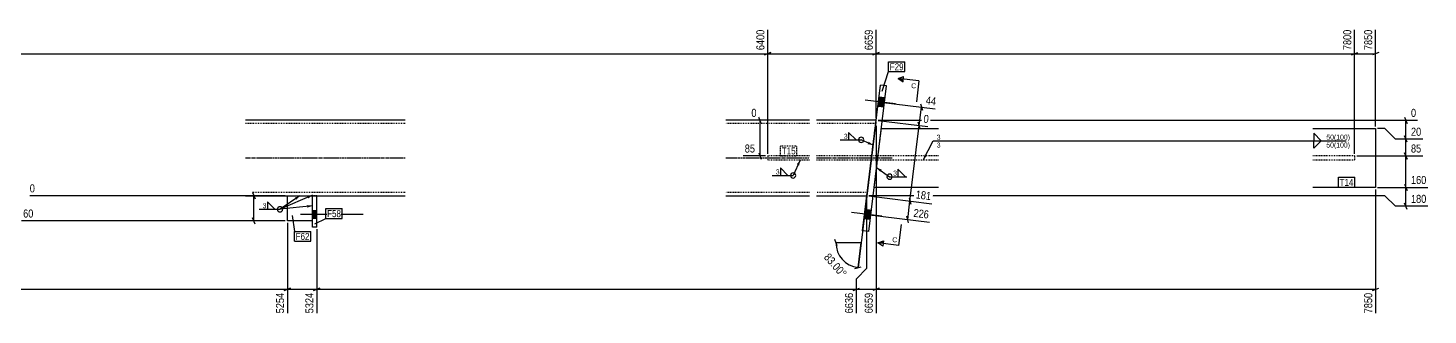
# Model space of a CAD drawing. Header units: millimetres. Extents: x 5277 to 67222, y 8 to 1401.
# Drawn here: x 49511 to 52851, y 8 to 692 of the extents above; entities that cross this region are included whole.
import ezdxf

# ---------------------------------------------------------------- set-up
doc = ezdxf.new("R2010")
doc.units = ezdxf.units.MM
doc.linetypes.add('DXK_LINE_DOT2', pattern=[3.9198, 1.9599, -1.9599])
doc.linetypes.add('DXK_LINE_DOT3', pattern=[5.9187, 2.979, -0.9799, 0.9799, -0.9799])
for name, color, linetype in [('MÅLSÆTNING', 7, 'Continuous'), ('STÅL', 7, 'Continuous'), ('TEKST', 7, 'Continuous')]:
    doc.layers.add(name, color=color, linetype=linetype)
doc.styles.add('Arial', font='ARIAL.TTF', dxfattribs={"height": 0.2})
doc.styles.add('Arial Narrow', font='ARIALN.TTF', dxfattribs={"height": 0.2})

msp = doc.modelspace()

# ---------------------------------------------------------------- hatches: boundary and pattern name
at = {"layer": 'STÅL', "linetype": 'Continuous'}
for points in [[(51540.9, 527.2), (51538.2, 505.4), (51553.1, 503.6), (51555.8, 525.4)], [(51540.9, 527.2), (51538.2, 505.4), (51553.1, 503.6), (51555.8, 525.4)], [(50189.6, 256.3), (50189.6, 238.3), (50199.6, 238.3), (50199.6, 256.3)], [(50189.6, 256.3), (50189.6, 238.3), (50199.6, 238.3), (50199.6, 256.3)], [(51508, 259.3), (51505.3, 237.4), (51520.2, 235.6), (51522.9, 257.4)], [(51508, 259.3), (51505.3, 237.4), (51520.2, 235.6), (51522.9, 257.4)]]:
    msp.add_hatch(color=96, dxfattribs=at).paths.add_polyline_path(points)
at = {"layer": 'TEKST', "linetype": 'Continuous'}
for color, points in [(30, [(51599.1, 570.4), (51598.3, 564.2), (51586.7, 572)]), (3, [(51516.7, 421), (51526.9, 413), (51514.2, 415.2)]), (3, [(51344.9, 367.3), (51352.9, 377.3), (51350.6, 364.7)]), (3, [(51655.1, 387.1), (51646.6, 377.3), (51649.5, 389.9)]), (3, [(51543.8, 349.5), (51535.4, 359.3), (51547.4, 354.7)]), (3, [(50147.5, 287.9), (50159.6, 292.3), (50151.1, 282.7)]), (3, [(50176.9, 291.4), (50189.6, 293.6), (50179.4, 285.7)]), (3, [(50176.9, 270.1), (50189.6, 268.3), (50177.5, 263.8)]), (30, [(51551.7, 184.7), (51551, 178.5), (51538.6, 180.1)])]:
    msp.add_hatch(color=color, dxfattribs=at).paths.add_polyline_path(points)

# ---------------------------------------------------------------- linework, layer by layer
at = {"layer": 'MÅLSÆTNING', "color": 7, "linetype": 'Continuous'}
for p, q in [((51275.6, 392.3), (51275.6, 688.1)), ((51534.1, 477.3), (51534.1, 688.1)), ((52675.6, 392.3), (52675.6, 688.1)), ((52675.6, 392.3), (52675.6, 688.1)), ((52725.6, 457.3), (52725.6, 688.1)), ((46790.6, 630.9), (51275.6, 630.9)), ((51268.1, 627.9), (51283.1, 633.9)), ((51526.6, 627.9), (51541.6, 633.9)), ((52668.1, 627.9), (52683.1, 633.9)), ((52675.6, 630.9), (52725.6, 630.9)), ((52733.1, 633.9), (52718.1, 627.9)), ((51544.5, 515.7), (51674.9, 499.7)), ((51636.9, 459.7), (51642.3, 503.7)), ((51640.2, 511.5), (51644.4, 495.9)), ((51284, 472.3), (51236.6, 472.3)), ((51260.3, 464.8), (51254.3, 479.8)), ((51257.3, 387.3), (51257.3, 472.3)), ((51539.1, 472.3), (52826, 472.3)), ((51539.1, 471.7), (51657.4, 457.2)), ((51539.1, 471.7), (51657.4, 457.2)), ((52795, 479.8), (52801, 464.8)), ((51533.5, 467.4), (51491, 121)), ((51534.1, 459.2), (51534.1, 12)), ((51534.1, 459.2), (51534.1, 12)), ((51639, 451.9), (51634.8, 467.5)), ((51639, 451.9), (51634.8, 467.5)), ((52748, 452.3), (52730.6, 452.3)), ((52748, 452.3), (52730.6, 452.3)), ((52773, 427.3), (52748, 452.3)), ((52773, 427.3), (52748, 452.3)), ((51270.6, 387.3), (51217.2, 387.3)), ((51254.3, 394.8), (51260.3, 379.8)), ((52680.6, 387.3), (52838.2, 387.3)), ((52801, 379.8), (52795, 394.8)), ((52798, 312.3), (52798, 387.3)), ((52725.6, 307.3), (52725.6, 12)), ((52730.6, 312.3), (52850.3, 312.3)), ((52730.6, 312.3), (52850.3, 312.3)), ((52795, 319.8), (52801, 304.8)), ((52795, 319.8), (52801, 304.8)), ((52798, 267.3), (52798, 312.3)), ((50124.6, 292.3), (49515.1, 292.3)), ((50046.8, 299.8), (50052.8, 284.8)), ((50049.8, 232.3), (50049.8, 292.3)), ((51512, 119.3), (51512, 287.3)), ((51512, 119.3), (51512, 287.3)), ((52748, 292.3), (51517, 292.3)), ((51517, 291.7), (51666.8, 273.3)), ((51609.4, 235.7), (51614.8, 279.7)), ((51612.7, 287.5), (51616.9, 271.9)), ((52773, 267.3), (52748, 292.3)), ((52850.3, 267.3), (52773, 267.3)), ((52801, 259.8), (52795, 274.8)), ((50052.8, 224.8), (50046.8, 239.8)), ((51511.6, 247.7), (51661.4, 229.3)), ((51611.5, 227.9), (51607.3, 243.5)), ((50124.6, 232.3), (49495.6, 232.3)), ((50129.6, 227.3), (50129.6, 12)), ((50129.6, 227.3), (50129.6, 12)), ((50199.6, 212.3), (50199.6, 12)), ((51441.3, 173), (51435.3, 188)), ((51438.3, 180.5), (51498.3, 180.5)), ((51491, 121), (51498.3, 180.5)), ((51483.2, 118.9), (51498.8, 123)), ((49300.6, 69.3), (50129.6, 69.3)), ((50137.1, 72.3), (50122.1, 66.3)), ((50122.1, 66.3), (50137.1, 72.3)), ((50129.6, 69.3), (50199.6, 69.3)), ((50192.1, 66.3), (50207.1, 72.3)), ((51479.5, 66.3), (51494.5, 72.3)), ((51487, 69.3), (51534.1, 69.3)), ((51541.6, 72.3), (51526.6, 66.3)), ((51541.6, 72.3), (51526.6, 66.3)), ((51534.1, 69.3), (52725.6, 69.3)), ((52718.1, 66.3), (52733.1, 72.3))]:
    msp.add_line(p, q, dxfattribs=at)
msp.add_arc((51498.3, 180.5), 60, 180, 263, dxfattribs=at)
at = {"layer": 'STÅL', "color": 2, "linetype": 'Continuous'}
for p, q in [((51501.8, 208.6), (51544.4, 556)), ((51516.6, 206.8), (51559.3, 554.2)), ((51559.3, 554.2), (51544.4, 556)), ((50410.6, 472.3), (50029.6, 472.3)), ((51375.6, 472.3), (51175.6, 472.3)), ((51534.1, 472.3), (51391.9, 472.3)), ((51546.8, 452.3), (51682.6, 452.3)), ((52575.6, 452.3), (52725.6, 452.3)), ((52725.6, 452.3), (52725.6, 312.3)), ((51682.6, 312.3), (51529.6, 312.3)), ((52725.6, 312.3), (52575.6, 312.3)), ((50029.6, 292.3), (50410.6, 292.3)), ((50129.6, 232.3), (50129.6, 292.3)), ((50189.6, 217.3), (50189.6, 292.3)), ((50199.6, 217.3), (50199.6, 292.3)), ((51175.6, 292.3), (51375.6, 292.3)), ((51391.9, 292.3), (51512, 292.3)), ((50189.6, 232.3), (50129.6, 232.3)), ((50199.6, 217.3), (50189.6, 217.3)), ((51516.6, 206.8), (51501.8, 208.6))]:
    msp.add_line(p, q, dxfattribs=at)
at = {"layer": 'STÅL', "color": 96, "linetype": 'Continuous'}
for p, q in [((51580.7, 511.3), (51508.3, 520.2)), ((51580.7, 511.3), (51508.3, 520.2)), ((51553.1, 503.6), (51538.2, 505.4)), ((51553.1, 503.6), (51538.2, 505.4)), ((51555.8, 525.4), (51540.9, 527.2)), ((51555.8, 525.4), (51540.9, 527.2)), ((50310.6, 247.3), (50160.6, 247.3)), ((50310.6, 247.3), (50160.6, 247.3)), ((50199.6, 256.3), (50189.6, 256.3)), ((50199.6, 256.3), (50189.6, 256.3)), ((50199.6, 238.3), (50189.6, 238.3)), ((50199.6, 238.3), (50189.6, 238.3)), ((51547.8, 243.3), (51475.4, 252.2)), ((51547.8, 243.3), (51475.4, 252.2)), ((51520.2, 235.6), (51505.3, 237.4)), ((51520.2, 235.6), (51505.3, 237.4)), ((51522.9, 257.4), (51508, 259.3)), ((51522.9, 257.4), (51508, 259.3))]:
    msp.add_line(p, q, dxfattribs=at)
at = {"layer": 'STÅL', "color": 7, "linetype": 'DXK_LINE_DOT2'}
for p, q in [((51512, 292.3), (51534.1, 472.3)), ((50410.6, 464.3), (50029.6, 464.3)), ((51375.6, 464.3), (51175.6, 464.3)), ((51533.2, 464.3), (51391.9, 464.3)), ((51529.6, 312.3), (51546.8, 452.3)), ((51375.6, 387.3), (51275.6, 387.3)), ((51275.6, 387.3), (51275.6, 377.3)), ((51375.6, 377.3), (51275.6, 377.3)), ((51682.6, 387.3), (51391.9, 387.3)), ((51682.6, 377.3), (51391.9, 377.3)), ((52675.6, 387.3), (52575.6, 387.3)), ((52675.6, 377.3), (52575.6, 377.3)), ((52675.6, 387.3), (52675.6, 377.3)), ((50410.6, 300.3), (50029.6, 300.3)), ((50129.6, 292.3), (50189.6, 292.3)), ((50199.6, 292.3), (50189.6, 292.3)), ((50189.6, 232.3), (50189.6, 292.3)), ((51375.6, 300.3), (51175.6, 300.3)), ((51513, 300.3), (51391.9, 300.3))]:
    msp.add_line(p, q, dxfattribs=at)
at = {"layer": 'STÅL', "color": 7, "linetype": 'DXK_LINE_DOT3'}
for p, q in [((50029.6, 382.3), (50410.6, 382.3)), ((51175.6, 382.3), (51375.6, 382.3)), ((51391.9, 382.3), (51573.1, 382.3))]:
    msp.add_line(p, q, dxfattribs=at)
at = {"layer": 'TEKST', "color": 30, "linetype": 'Continuous'}
for p, q in [((51586.7, 572), (51599.8, 576.6)), ((51586.7, 572), (51598.3, 564.2)), ((51598.3, 564.2), (51599.8, 576.6)), ((51538.6, 180.1), (51551.7, 184.7)), ((51550.2, 172.3), (51538.6, 180.1)), ((51551.7, 184.7), (51550.2, 172.3))]:
    msp.add_line(p, q, dxfattribs=at)
at = {"layer": 'TEKST', "color": 3, "linetype": 'Continuous'}
for p, q in [((52595.9, 423.4), (52578, 441.3)), ((52578, 441.3), (52578, 423.4)), ((51526.9, 413), (51498.5, 425.6)), ((52578, 423.4), (52595.9, 423.4)), ((52578, 405.5), (52578, 423.4)), ((51352.9, 377.3), (51336.1, 340.6)), ((50189.6, 293.6), (50112.1, 259.9)), ((50159.6, 292.3), (50112.1, 259.9)), ((50189.6, 268.3), (50112.1, 259.9))]:
    msp.add_line(p, q, dxfattribs=at)
for centre, start, end in [((51498.5, 425.6), 90, 270), ((51498.5, 425.6), 270, 90), ((51336.1, 340.6), 90, 270), ((51336.1, 340.6), 270, 90), ((50112.1, 259.9), 90, 270), ((50112.1, 259.9), 270, 90)]:
    msp.add_arc(centre, 6.25, start, end, dxfattribs=at)

# ---------------------------------------------------------------- wipeouts: each hides what was drawn before it
at = {"color": 0}
for points in [[(51465.8, 427.1), (51465.8, 441.6), (51456.1, 441.6), (51456.1, 427.1)], [(51303.4, 342.1), (51303.4, 356.6), (51293.8, 356.6), (51293.8, 342.1)]]:
    msp.add_wipeout(points, dxfattribs=at).dxf.layer = 'TEKST'

# ---------------------------------------------------------------- next in the draw order: linework, layer by layer
at = {"layer": 'TEKST', "color": 3, "linetype": 'Continuous'}
for p, q in [((51486.2, 425.6), (51468.3, 443.4)), ((51468.3, 443.4), (51468.3, 425.6)), ((51448.4, 425.6), (51498.5, 425.6)), ((51468.3, 425.6), (51486.2, 425.6)), ((51286, 340.6), (51336.1, 340.6)), ((51323.8, 340.6), (51306, 358.5)), ((51306, 358.5), (51306, 340.6)), ((51306, 340.6), (51323.8, 340.6))]:
    msp.add_line(p, q, dxfattribs=at)

# ---------------------------------------------------------------- next in the draw order: texts
at = {"layer": 'TEKST', "color": 3, "style": 'Arial Narrow'}
for p in [(51457.1, 428.1), (51294.8, 343.1)]:
    msp.add_text('3', height=11.9, dxfattribs=at).set_placement(p)

# ---------------------------------------------------------------- next in the draw order: wipeouts: each hides what was drawn before it
at = {"color": 0, "linetype": 'Continuous'}
for points, layer in [([(51271.6, 692.1), (51243.6, 692.1), (51243.6, 635.4), (51271.6, 635.4)], 'MÅLSÆTNING'), ([(52721.6, 692.1), (52693.6, 692.1), (52693.6, 635.4), (52721.6, 635.4)], 'MÅLSÆTNING'), ([(51679.4, 503.2), (51682.8, 531), (51650.7, 534.9), (51647.3, 507.1)], 'MÅLSÆTNING'), ([(51252.8, 476.3), (51252.8, 504.3), (51232.6, 504.3), (51232.6, 476.3)], 'MÅLSÆTNING'), ([(51249.2, 391.3), (51249.2, 419.3), (51216.8, 419.3), (51216.8, 391.3)], 'MÅLSÆTNING'), ([(52838.5, 391.3), (52838.5, 419.3), (52806.1, 419.3), (52806.1, 391.3)], 'MÅLSÆTNING'), ([(52850.7, 316.3), (52850.7, 344.3), (52806.1, 344.3), (52806.1, 316.3)], 'MÅLSÆTNING'), ([(50045.3, 296.3), (50045.3, 324.3), (49511.1, 324.3), (49511.1, 296.3)], 'MÅLSÆTNING'), ([(51667.6, 277.3), (51671, 305.1), (51626.8, 310.5), (51623.4, 282.7)], 'MÅLSÆTNING'), ([(52850.7, 271.3), (52850.7, 299.3), (52806.1, 299.3), (52806.1, 271.3)], 'MÅLSÆTNING'), ([(50041.7, 236.3), (50041.7, 264.3), (49495.3, 264.3), (49495.3, 236.3)], 'MÅLSÆTNING'), ([(50125.6, 64.7), (50097.6, 64.7), (50097.6, 8), (50125.6, 8)], 'MÅLSÆTNING'), ([(50195.6, 64.7), (50167.6, 64.7), (50167.6, 8), (50195.6, 8)], 'MÅLSÆTNING'), ([(52721.6, 64.7), (52693.6, 64.7), (52693.6, 8), (52721.6, 8)], 'MÅLSÆTNING'), ([(52656.4, 424.9), (52656.4, 439.4), (52607.2, 439.4), (52607.2, 424.9)], 'TEKST'), ([(51584, 180.8), (51585.5, 193.2), (51573.6, 194.7), (51572, 182.2)], 'TEKST')]:
    msp.add_wipeout(points, dxfattribs=at).dxf.layer = layer
at = {"color": 0}
for points, layer in [([(51451.3, 89.9), (51472.3, 108.4), (51423.6, 163.5), (51402.6, 144.9)], 'MÅLSÆTNING'), ([(51599.6, 591.3), (51599.6, 608.8), (51566.6, 608.8), (51566.6, 591.3)], 'TEKST'), ([(51687.4, 424.9), (51687.4, 439.4), (51677.7, 439.4), (51677.7, 424.9)], 'TEKST'), ([(51342.2, 390.8), (51342.2, 408.3), (51309.1, 408.3), (51309.1, 390.8)], 'TEKST'), ([(51583.5, 339.2), (51583.5, 353.7), (51573.9, 353.7), (51573.9, 339.2)], 'TEKST'), ([(52672.9, 315.8), (52672.9, 333.3), (52639.8, 333.3), (52639.8, 315.8)], 'TEKST'), ([(50079.3, 261.4), (50079.3, 275.9), (50069.7, 275.9), (50069.7, 261.4)], 'TEKST'), ([(50257.5, 241.3), (50257.5, 258.8), (50224.4, 258.8), (50224.4, 241.3)], 'TEKST'), ([(50182.4, 186.9), (50182.4, 204.4), (50149.4, 204.4), (50149.4, 186.9)], 'TEKST')]:
    msp.add_wipeout(points, dxfattribs=at).dxf.layer = layer

# ---------------------------------------------------------------- next in the draw order: linework, layer by layer
at = {"layer": 'MÅLSÆTNING', "color": 7, "linetype": 'Continuous'}
for p, q in [((51275.6, 392.3), (51275.6, 688.1)), ((51283.1, 633.9), (51268.1, 627.9)), ((51275.6, 630.9), (51534.1, 630.9)), ((52668.1, 627.9), (52683.1, 633.9)), ((52798, 427.3), (52798, 472.3)), ((52801, 419.8), (52795, 434.8)), ((52801, 419.8), (52795, 434.8)), ((52838.2, 427.3), (52773, 427.3)), ((52838.2, 427.3), (52773, 427.3)), ((52798, 387.3), (52798, 427.3)), ((52680.6, 387.3), (52838.2, 387.3)), ((52795, 394.8), (52801, 379.8)), ((50199.6, 212.3), (50199.6, 12)), ((51487, 94.3), (51512, 119.3)), ((51487, 94.3), (51512, 119.3)), ((50207.1, 72.3), (50192.1, 66.3)), ((51487, 12), (51487, 94.3))]:
    msp.add_line(p, q, dxfattribs=at)
at = {"layer": 'TEKST', "color": 3, "linetype": 'Continuous'}
for p, q in [((52578, 423.4), (52595.9, 423.4)), ((52595.9, 423.4), (52578, 405.5)), ((51535.4, 359.3), (51566.2, 337.7)), ((51566.2, 337.7), (51607.5, 337.7)), ((51604, 337.7), (51586.1, 355.6)), ((51586.1, 355.6), (51586.1, 337.7)), ((51586.1, 337.7), (51604, 337.7)), ((50099.8, 259.9), (50081.9, 277.8)), ((50081.9, 277.8), (50081.9, 259.9)), ((50062, 259.9), (50112.1, 259.9)), ((50081.9, 259.9), (50099.8, 259.9))]:
    msp.add_line(p, q, dxfattribs=at)
at = {"layer": 'TEKST', "color": 7, "linetype": 'Continuous'}
for q in [(51594.3, 223.6), (51538.6, 180.1)]:
    msp.add_line((51588.2, 174), q, dxfattribs=at)
at = {"layer": 'TEKST', "color": 3, "linetype": 'Continuous'}
for start, end in [(90, 270), (270, 90)]:
    msp.add_arc((51566.2, 337.7), 6.25, start, end, dxfattribs=at)

# ---------------------------------------------------------------- next in the draw order: texts
at = {"layer": 'MÅLSÆTNING', "color": 3, "linetype": 'Continuous', "style": 'Arial Narrow'}
for s, rotation, p in [('6400', 90.0002, (51267.6, 639.4)), ('7850', 90.0002, (52717.6, 639.4)), ('44', -7.0015, (51651.7, 510.6)), ('5254', 90.0002, (50121.6, 12)), ('5324', 90.0002, (50191.6, 12)), ('7850', 90.0002, (52717.6, 12))]:
    msp.add_text(s, height=19.09, rotation=rotation, dxfattribs=at).set_placement(p)
for s, height, p in [('0', 19.1, (51236.6, 480.3)), ('85', 19.09, (51220.8, 395.3)), ('85', 19.09, (52810.1, 395.3)), ('160', 19.09, (52810.1, 320.3)), ('0', 19.1, (49515.1, 300.3)), ('180', 19.09, (52810.1, 275.3)), ('60', 19.09, (49499.3, 240.3))]:
    msp.add_text(s, height=height, dxfattribs=at).set_placement(p)
at = {"layer": 'MÅLSÆTNING', "color": 3, "style": 'Arial Narrow'}
msp.add_text('83.00°', height=19.09, rotation=-48.5009, dxfattribs=at).set_placement((51408.3, 144.6))
at = {"layer": 'TEKST', "color": 3, "style": 'Arial Narrow'}
for p in [(51574.9, 340.2), (50070.7, 262.4)]:
    msp.add_text('3', height=11.9, dxfattribs=at).set_placement(p)
at = {"layer": 'TEKST', "color": 3, "linetype": 'Continuous', "style": 'Arial'}
msp.add_text('C', height=11.9, rotation=-7.0015, dxfattribs=at).set_placement((51572, 182.2))

# ---------------------------------------------------------------- next in the draw order: wipeouts: each hides what was drawn before it
at = {"color": 0, "linetype": 'Continuous'}
for points, layer in [([(51662.2, 233.3), (51665.6, 261.1), (51621.4, 266.5), (51618, 238.7)], 'MÅLSÆTNING'), ([(51629.1, 547.9), (51630.6, 560.3), (51618.6, 561.7), (51617.1, 549.3)], 'TEKST'), ([(51687.4, 406.2), (51687.4, 420.7), (51677.7, 420.7), (51677.7, 406.2)], 'TEKST')]:
    msp.add_wipeout(points, dxfattribs=at).dxf.layer = layer
at = {"color": 0}
for points in [[(51599.6, 591.3), (51599.6, 608.8), (51566.6, 608.8), (51566.6, 591.3)], [(51342.2, 390.8), (51342.2, 408.3), (51309.1, 408.3), (51309.1, 390.8)], [(52672.9, 315.8), (52672.9, 333.3), (52639.8, 333.3), (52639.8, 315.8)], [(50257.5, 241.3), (50257.5, 258.8), (50224.4, 258.8), (50224.4, 241.3)], [(50182.4, 186.9), (50182.4, 204.4), (50149.4, 204.4), (50149.4, 186.9)]]:
    msp.add_wipeout(points, dxfattribs=at).dxf.layer = 'TEKST'

# ---------------------------------------------------------------- next in the draw order: linework, layer by layer
at = {"layer": 'MÅLSÆTNING', "color": 7, "linetype": 'Continuous'}
for p, q in [((51614.8, 279.7), (51636.9, 459.7)), ((51517, 291.7), (51666.8, 273.3)), ((51612.7, 287.5), (51616.9, 271.9))]:
    msp.add_line(p, q, dxfattribs=at)
at = {"layer": 'TEKST', "color": 7, "linetype": 'Continuous'}
for p, q in [((51563.6, 611.8), (51602.6, 611.8)), ((51563.6, 588.3), (51563.6, 611.8)), ((51602.6, 588.3), (51602.6, 611.8)), ((51548.8, 541.6), (51563.6, 588.3)), ((51563.6, 588.3), (51602.6, 588.3)), ((51636.3, 565.9), (51586.7, 572)), ((51636.3, 565.9), (51630.2, 516.2)), ((52636.8, 336.3), (52675.9, 336.3)), ((52636.8, 312.8), (52636.8, 336.3)), ((52675.9, 312.8), (52675.9, 336.3)), ((52636.8, 312.8), (52675.9, 312.8)), ((50141.4, 245.4), (50146.4, 207.4)), ((50195, 225.2), (50221.4, 238.3)), ((50221.4, 261.8), (50260.5, 261.8)), ((50221.4, 238.3), (50221.4, 261.8)), ((50221.4, 238.3), (50260.5, 238.3)), ((50260.5, 238.3), (50260.5, 261.8)), ((50146.4, 207.4), (50185.4, 207.4)), ((50146.4, 183.9), (50146.4, 207.4)), ((50185.4, 183.9), (50185.4, 207.4)), ((50146.4, 183.9), (50185.4, 183.9))]:
    msp.add_line(p, q, dxfattribs=at)
at = {"layer": 'TEKST', "color": 7, "linetype": 'DXK_LINE_DOT2'}
for p, q in [((51306.1, 411.3), (51345.2, 411.3)), ((51306.1, 387.8), (51306.1, 411.3)), ((51345.2, 387.8), (51345.2, 411.3)), ((51306.1, 387.8), (51345.2, 387.8))]:
    msp.add_line(p, q, dxfattribs=at)
at = {"layer": 'TEKST', "color": 3, "linetype": 'Continuous'}
msp.add_line((51646.6, 377.3), (51670, 423.4), dxfattribs=at)

# ---------------------------------------------------------------- next in the draw order: texts
at = {"layer": 'MÅLSÆTNING', "color": 3, "linetype": 'Continuous', "style": 'Arial Narrow'}
for s, p in [('181', (51627.8, 286.2)), ('226', (51622.4, 242.2))]:
    msp.add_text(s, height=19.09, rotation=-7.0015, dxfattribs=at).set_placement(p)
at = {"layer": 'TEKST', "color": 3, "style": 'Arial Narrow'}
for s, height, p in [('F29', 16.7, (51566.6, 591.3)), ('3', 11.9, (51678.7, 425.9)), ('T15', 16.7, (51309.1, 390.8)), ('T14', 16.7, (52639.8, 315.8)), ('F58', 16.7, (50224.4, 241.3)), ('F62', 16.7, (50149.4, 186.9))]:
    msp.add_text(s, height=height, dxfattribs=at).set_placement(p)
at = {"layer": 'TEKST', "color": 3, "linetype": 'Continuous', "style": 'Arial'}
msp.add_text('C', height=11.9, rotation=-7.0015, dxfattribs=at).set_placement((51617.1, 549.3))
at = {"layer": 'TEKST', "color": 3, "linetype": 'Continuous', "style": 'Arial Narrow'}
msp.add_text('3', height=11.9, dxfattribs=at).set_placement((51678.7, 407.2))

# ---------------------------------------------------------------- next in the draw order: wipeouts: each hides what was drawn before it
at = {"color": 0, "linetype": 'Continuous'}
for points, layer in [([(51530.1, 692.1), (51502.1, 692.1), (51502.1, 635.4), (51530.1, 635.4)], 'MÅLSÆTNING'), ([(52826.3, 476.3), (52826.3, 504.3), (52806.1, 504.3), (52806.1, 476.3)], 'MÅLSÆTNING'), ([(52838.5, 431.3), (52838.5, 459.3), (52806.1, 459.3), (52806.1, 431.3)], 'MÅLSÆTNING'), ([(51530.1, 64.7), (51502.1, 64.7), (51502.1, 8), (51530.1, 8)], 'MÅLSÆTNING'), ([(52656.4, 406.2), (52656.4, 420.7), (52607.2, 420.7), (52607.2, 406.2)], 'TEKST')]:
    msp.add_wipeout(points, dxfattribs=at).dxf.layer = layer

# ---------------------------------------------------------------- next in the draw order: linework, layer by layer
at = {"layer": 'MÅLSÆTNING', "color": 7, "linetype": 'Continuous'}
for p, q in [((51534.1, 477.3), (51534.1, 688.1)), ((51541.6, 633.9), (51526.6, 627.9)), ((51534.1, 630.9), (52675.6, 630.9)), ((50199.6, 69.3), (51487, 69.3)), ((51479.5, 66.3), (51494.5, 72.3)), ((51487, 12), (51487, 94.3))]:
    msp.add_line(p, q, dxfattribs=at)
at = {"layer": 'TEKST', "color": 3, "linetype": 'Continuous'}
msp.add_line((51670, 423.4), (52655.4, 423.4), dxfattribs=at)

# ---------------------------------------------------------------- next in the draw order: texts
at = {"layer": 'MÅLSÆTNING', "color": 3, "linetype": 'Continuous', "style": 'Arial Narrow'}
for p in [(51526.1, 639.4), (51526.1, 12)]:
    msp.add_text('6659', height=19.09, rotation=90.0002, dxfattribs=at).set_placement(p)
for s, height, p in [('0', 19.1, (52810.1, 480.3)), ('20', 19.09, (52810.1, 435.3))]:
    msp.add_text(s, height=height, dxfattribs=at).set_placement(p)
at = {"layer": 'TEKST', "color": 3, "linetype": 'Continuous', "style": 'Arial Narrow'}
for p in [(52608.2, 425.9), (52608.2, 407.2)]:
    msp.add_text('50(100)', height=11.93, dxfattribs=at).set_placement(p)

# ---------------------------------------------------------------- next in the draw order: wipeouts: each hides what was drawn before it
at = {"color": 0, "linetype": 'Continuous'}
msp.add_wipeout([(51661.9, 460.7), (51665.3, 488.5), (51645.3, 490.9), (51641.9, 463.1)], dxfattribs=at).dxf.layer = 'MÅLSÆTNING'

# ---------------------------------------------------------------- next in the draw order: texts
at = {"layer": 'MÅLSÆTNING', "color": 3, "linetype": 'Continuous', "style": 'Arial Narrow'}
msp.add_text('0', height=19.1, rotation=-7.0015, dxfattribs=at).set_placement((51646.3, 466.6))

# ---------------------------------------------------------------- next in the draw order: wipeouts: each hides what was drawn before it
at = {"color": 0, "linetype": 'Continuous'}
for points in [[(52671.6, 692.1), (52643.6, 692.1), (52643.6, 635.4), (52671.6, 635.4)], [(51483, 64.7), (51455, 64.7), (51455, 8), (51483, 8)]]:
    msp.add_wipeout(points, dxfattribs=at).dxf.layer = 'MÅLSÆTNING'

# ---------------------------------------------------------------- next in the draw order: texts
at = {"layer": 'MÅLSÆTNING', "color": 3, "linetype": 'Continuous', "style": 'Arial Narrow'}
for s, p in [('7800', (52667.6, 639.4)), ('6636', (51479, 12))]:
    msp.add_text(s, height=19.09, rotation=90.0002, dxfattribs=at).set_placement(p)

doc.saveas('drawing.dxf')
